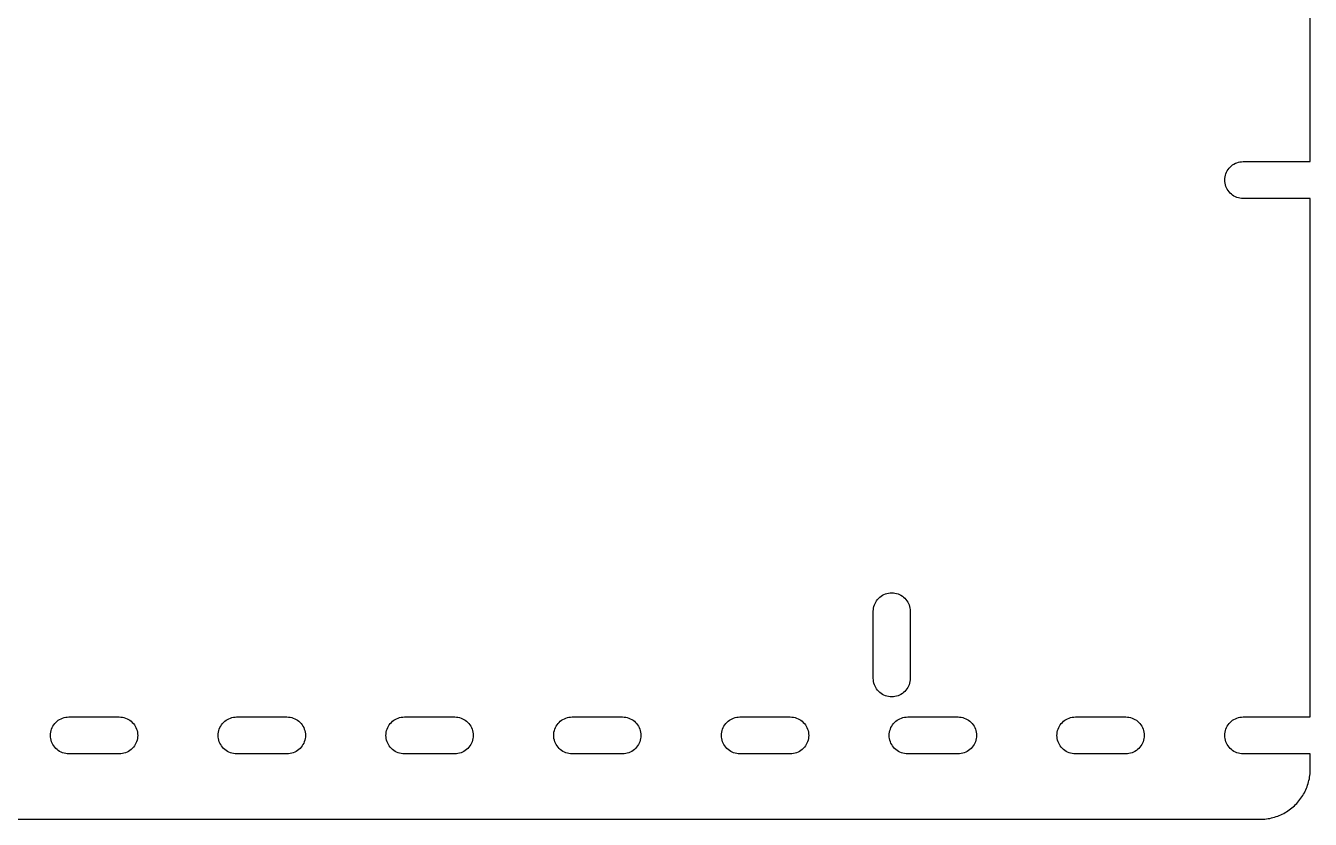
# Model space of a CAD drawing. Header units: metres. Extents: x -142 to 142, y -47 to 47.
# Drawn here: x 65.9 to 142.5, y -47.3 to 0 of the extents above; entities that cross this region are included whole.
import ezdxf

# ---------------------------------------------------------------- set-up
doc = ezdxf.new("R2010")
doc.units = ezdxf.units.M

msp = doc.modelspace()

# ---------------------------------------------------------------- linework, layer by layer
for p, q in [((142.5, -8.09999), (142.5, 41.2)), ((137.657, -8.49292), (137.722, -8.42218)), ((137.722, -8.42218), (137.793, -8.35735)), ((137.793, -8.35735), (137.869, -8.29892)), ((137.869, -8.29892), (137.95, -8.24736)), ((137.95, -8.24736), (138.035, -8.20305)), ((138.035, -8.20305), (138.124, -8.16634)), ((138.124, -8.16634), (138.215, -8.13748)), ((138.215, -8.13748), (138.309, -8.1167)), ((138.309, -8.1167), (138.404, -8.10417)), ((138.404, -8.10417), (138.5, -8.09999)), ((138.5, -8.09999), (142.5, -8.09999)), ((137.4, -9.2), (137.404, -9.10413)), ((137.404, -9.10413), (137.417, -9.00899)), ((137.417, -9.00899), (137.437, -8.9153)), ((137.437, -8.9153), (137.466, -8.82378)), ((137.466, -8.82378), (137.503, -8.73511)), ((137.503, -8.73511), (137.547, -8.64999)), ((137.547, -8.64999), (137.599, -8.56906)), ((137.599, -8.56906), (137.657, -8.49292)), ((137.404, -9.29587), (137.4, -9.2)), ((137.417, -9.39101), (137.404, -9.29587)), ((137.437, -9.4847), (137.417, -9.39101)), ((137.466, -9.57622), (137.437, -9.4847)), ((137.503, -9.66487), (137.466, -9.57622)), ((137.547, -9.74998), (137.503, -9.66487)), ((137.599, -9.83093), (137.547, -9.74998)), ((137.657, -9.90706), (137.599, -9.83093)), ((137.722, -9.97781), (137.657, -9.90706)), ((137.793, -10.0426), (137.722, -9.97781)), ((137.869, -10.1011), (137.793, -10.0426)), ((137.95, -10.1526), (137.869, -10.1011)), ((138.035, -10.1969), (137.95, -10.1526)), ((138.124, -10.2337), (138.035, -10.1969)), ((138.215, -10.2625), (138.124, -10.2337)), ((138.309, -10.2833), (138.215, -10.2625)), ((138.404, -10.2958), (138.309, -10.2833)), ((138.5, -10.3), (138.404, -10.2958)), ((142.5, -10.3), (138.5, -10.3)), ((142.5, -41.2), (142.5, -10.3)), ((116.516, -34.5238), (116.553, -34.4351)), ((116.553, -34.4351), (116.597, -34.35)), ((116.597, -34.35), (116.649, -34.2691)), ((116.649, -34.2691), (116.707, -34.1929)), ((116.707, -34.1929), (116.772, -34.1222)), ((116.772, -34.1222), (116.843, -34.0573)), ((116.843, -34.0573), (116.919, -33.9989)), ((116.919, -33.9989), (117, -33.9474)), ((117, -33.9474), (117.085, -33.9031)), ((117.085, -33.9031), (117.174, -33.8663)), ((117.174, -33.8663), (117.265, -33.8375)), ((117.265, -33.8375), (117.359, -33.8167)), ((117.359, -33.8167), (117.454, -33.8042)), ((117.454, -33.8042), (117.55, -33.8)), ((117.55, -33.8), (117.646, -33.8042)), ((117.646, -33.8042), (117.741, -33.8167)), ((117.741, -33.8167), (117.835, -33.8375)), ((117.835, -33.8375), (117.926, -33.8663)), ((117.926, -33.8663), (118.015, -33.9031)), ((118.015, -33.9031), (118.1, -33.9474)), ((118.1, -33.9474), (118.181, -33.9989)), ((118.181, -33.9989), (118.257, -34.0573)), ((118.257, -34.0573), (118.328, -34.1222)), ((118.328, -34.1222), (118.393, -34.1929)), ((118.393, -34.1929), (118.451, -34.2691)), ((118.451, -34.2691), (118.503, -34.35)), ((118.503, -34.35), (118.547, -34.4351)), ((118.547, -34.4351), (118.584, -34.5238)), ((116.45, -34.9), (116.454, -34.8041)), ((116.45, -38.9), (116.45, -34.9)), ((116.454, -34.8041), (116.467, -34.709)), ((116.467, -34.709), (116.487, -34.6153)), ((116.487, -34.6153), (116.516, -34.5238)), ((118.584, -34.5238), (118.613, -34.6153)), ((118.613, -34.6153), (118.633, -34.709)), ((118.633, -34.709), (118.646, -34.8041)), ((118.646, -34.8041), (118.65, -34.9)), ((118.65, -34.9), (118.65, -38.9)), ((116.454, -38.9959), (116.45, -38.9)), ((116.467, -39.091), (116.454, -38.9959)), ((118.646, -38.9959), (118.633, -39.091)), ((118.65, -38.9), (118.646, -38.9959)), ((116.487, -39.1847), (116.467, -39.091)), ((116.516, -39.2762), (116.487, -39.1847)), ((116.553, -39.3649), (116.516, -39.2762)), ((116.597, -39.45), (116.553, -39.3649)), ((116.649, -39.5309), (116.597, -39.45)), ((116.707, -39.6071), (116.649, -39.5309)), ((116.772, -39.6778), (116.707, -39.6071)), ((116.843, -39.7426), (116.772, -39.6778)), ((116.919, -39.8011), (116.843, -39.7426)), ((117, -39.8526), (116.919, -39.8011)), ((118.181, -39.8011), (118.1, -39.8526)), ((118.257, -39.7426), (118.181, -39.8011)), ((118.328, -39.6778), (118.257, -39.7426)), ((118.393, -39.6071), (118.328, -39.6778)), ((118.451, -39.5309), (118.393, -39.6071)), ((118.503, -39.45), (118.451, -39.5309)), ((118.547, -39.3649), (118.503, -39.45)), ((118.584, -39.2762), (118.547, -39.3649)), ((118.613, -39.1847), (118.584, -39.2762)), ((118.633, -39.091), (118.613, -39.1847)), ((117.085, -39.8969), (117, -39.8526)), ((117.174, -39.9337), (117.085, -39.8969)), ((117.265, -39.9625), (117.174, -39.9337)), ((117.359, -39.9833), (117.265, -39.9625)), ((117.454, -39.9958), (117.359, -39.9833)), ((117.55, -40), (117.454, -39.9958)), ((117.646, -39.9958), (117.55, -40)), ((117.741, -39.9833), (117.646, -39.9958)), ((117.835, -39.9625), (117.741, -39.9833)), ((117.926, -39.9337), (117.835, -39.9625)), ((118.015, -39.8969), (117.926, -39.9337)), ((118.1, -39.8526), (118.015, -39.8969)), ((67.8691, -41.3989), (67.95, -41.3474)), ((67.95, -41.3474), (68.0351, -41.3031)), ((68.0351, -41.3031), (68.1238, -41.2663)), ((68.1238, -41.2663), (68.2153, -41.2375)), ((68.2153, -41.2375), (68.309, -41.2167)), ((68.309, -41.2167), (68.4041, -41.2042)), ((68.4041, -41.2042), (68.5, -41.2)), ((68.5, -41.2), (71.5, -41.2)), ((71.5, -41.2), (71.5959, -41.2042)), ((71.5959, -41.2042), (71.691, -41.2167)), ((71.691, -41.2167), (71.7847, -41.2375)), ((71.7847, -41.2375), (71.8762, -41.2663)), ((71.8762, -41.2663), (71.9649, -41.3031)), ((71.9649, -41.3031), (72.05, -41.3474)), ((72.05, -41.3474), (72.1309, -41.3989)), ((77.8691, -41.3989), (77.95, -41.3474)), ((77.95, -41.3474), (78.0351, -41.3031)), ((78.0351, -41.3031), (78.1238, -41.2663)), ((78.1238, -41.2663), (78.2153, -41.2375)), ((78.2153, -41.2375), (78.309, -41.2167)), ((78.309, -41.2167), (78.4041, -41.2042)), ((78.4041, -41.2042), (78.5, -41.2)), ((78.5, -41.2), (81.5, -41.2)), ((81.5, -41.2), (81.5959, -41.2042)), ((81.5959, -41.2042), (81.691, -41.2167)), ((81.691, -41.2167), (81.7847, -41.2375)), ((81.7847, -41.2375), (81.8762, -41.2663)), ((81.8762, -41.2663), (81.9649, -41.3031)), ((81.9649, -41.3031), (82.05, -41.3474)), ((82.05, -41.3474), (82.1309, -41.3989)), ((87.8691, -41.3989), (87.95, -41.3474)), ((87.95, -41.3474), (88.0351, -41.3031)), ((88.0351, -41.3031), (88.1238, -41.2663)), ((88.1238, -41.2663), (88.2153, -41.2375)), ((88.2153, -41.2375), (88.309, -41.2167)), ((88.309, -41.2167), (88.4041, -41.2042)), ((88.4041, -41.2042), (88.5, -41.2)), ((88.5, -41.2), (91.5, -41.2)), ((91.5, -41.2), (91.5959, -41.2042)), ((91.5959, -41.2042), (91.691, -41.2167)), ((91.691, -41.2167), (91.7847, -41.2375)), ((91.7847, -41.2375), (91.8762, -41.2663)), ((91.8762, -41.2663), (91.9649, -41.3031)), ((91.9649, -41.3031), (92.05, -41.3474)), ((92.05, -41.3474), (92.1309, -41.3989)), ((97.8691, -41.3989), (97.95, -41.3474)), ((97.95, -41.3474), (98.0351, -41.3031)), ((98.0351, -41.3031), (98.1238, -41.2663)), ((98.1238, -41.2663), (98.2153, -41.2375)), ((98.2153, -41.2375), (98.309, -41.2167)), ((98.309, -41.2167), (98.4041, -41.2042)), ((98.4041, -41.2042), (98.5, -41.2)), ((98.5, -41.2), (101.5, -41.2)), ((101.5, -41.2), (101.596, -41.2042)), ((101.596, -41.2042), (101.691, -41.2167)), ((101.691, -41.2167), (101.785, -41.2375)), ((101.785, -41.2375), (101.876, -41.2663)), ((101.876, -41.2663), (101.965, -41.3031)), ((101.965, -41.3031), (102.05, -41.3474)), ((102.05, -41.3474), (102.131, -41.3989)), ((107.869, -41.3989), (107.95, -41.3474)), ((107.95, -41.3474), (108.035, -41.3031)), ((108.035, -41.3031), (108.124, -41.2663)), ((108.124, -41.2663), (108.215, -41.2375)), ((108.215, -41.2375), (108.309, -41.2167)), ((108.309, -41.2167), (108.404, -41.2042)), ((108.404, -41.2042), (108.5, -41.2)), ((108.5, -41.2), (111.5, -41.2)), ((111.5, -41.2), (111.596, -41.2042)), ((111.596, -41.2042), (111.691, -41.2167)), ((111.691, -41.2167), (111.785, -41.2375)), ((111.785, -41.2375), (111.876, -41.2663)), ((111.876, -41.2663), (111.965, -41.3031)), ((111.965, -41.3031), (112.05, -41.3474)), ((112.05, -41.3474), (112.131, -41.3989)), ((117.869, -41.3989), (117.95, -41.3474)), ((117.95, -41.3474), (118.035, -41.3031)), ((118.035, -41.3031), (118.124, -41.2663)), ((118.124, -41.2663), (118.215, -41.2375)), ((118.215, -41.2375), (118.309, -41.2167)), ((118.309, -41.2167), (118.404, -41.2042)), ((118.404, -41.2042), (118.5, -41.2)), ((118.5, -41.2), (121.5, -41.2)), ((121.5, -41.2), (121.596, -41.2042)), ((121.596, -41.2042), (121.691, -41.2167)), ((121.691, -41.2167), (121.785, -41.2375)), ((121.785, -41.2375), (121.876, -41.2663)), ((121.876, -41.2663), (121.965, -41.3031)), ((121.965, -41.3031), (122.05, -41.3474)), ((122.05, -41.3474), (122.131, -41.3989)), ((127.869, -41.3989), (127.95, -41.3474)), ((127.95, -41.3474), (128.035, -41.3031)), ((128.035, -41.3031), (128.124, -41.2663)), ((128.124, -41.2663), (128.215, -41.2375)), ((128.215, -41.2375), (128.309, -41.2167)), ((128.309, -41.2167), (128.404, -41.2042)), ((128.404, -41.2042), (128.5, -41.2)), ((128.5, -41.2), (131.5, -41.2)), ((131.5, -41.2), (131.596, -41.2042)), ((131.596, -41.2042), (131.691, -41.2167)), ((131.691, -41.2167), (131.785, -41.2375)), ((131.785, -41.2375), (131.876, -41.2663)), ((131.876, -41.2663), (131.965, -41.3031)), ((131.965, -41.3031), (132.05, -41.3474)), ((132.05, -41.3474), (132.131, -41.3989)), ((137.869, -41.3989), (137.95, -41.3474)), ((137.95, -41.3474), (138.035, -41.3031)), ((138.035, -41.3031), (138.124, -41.2663)), ((138.124, -41.2663), (138.215, -41.2375)), ((138.215, -41.2375), (138.309, -41.2167)), ((138.309, -41.2167), (138.404, -41.2042)), ((138.404, -41.2042), (138.5, -41.2)), ((138.5, -41.2), (142.5, -41.2)), ((67.4042, -42.2041), (67.4167, -42.109)), ((67.4167, -42.109), (67.4375, -42.0153)), ((67.4375, -42.0153), (67.4663, -41.9238)), ((67.4663, -41.9238), (67.5031, -41.8351)), ((67.5031, -41.8351), (67.5474, -41.75)), ((67.5474, -41.75), (67.5989, -41.6691)), ((67.5989, -41.6691), (67.6573, -41.5929)), ((67.6573, -41.5929), (67.7222, -41.5222)), ((67.7222, -41.5222), (67.7929, -41.4574)), ((67.7929, -41.4574), (67.8691, -41.3989)), ((72.1309, -41.3989), (72.2071, -41.4574)), ((72.2071, -41.4574), (72.2778, -41.5222)), ((72.2778, -41.5222), (72.3427, -41.5929)), ((72.3427, -41.5929), (72.4011, -41.6691)), ((72.4011, -41.6691), (72.4526, -41.75)), ((72.4526, -41.75), (72.4969, -41.8351)), ((72.4969, -41.8351), (72.5337, -41.9238)), ((72.5337, -41.9238), (72.5625, -42.0153)), ((72.5625, -42.0153), (72.5833, -42.109)), ((72.5833, -42.109), (72.5958, -42.2041)), ((77.4042, -42.2041), (77.4167, -42.109)), ((77.4167, -42.109), (77.4375, -42.0153)), ((77.4375, -42.0153), (77.4663, -41.9238)), ((77.4663, -41.9238), (77.5031, -41.8351)), ((77.5031, -41.8351), (77.5474, -41.75)), ((77.5474, -41.75), (77.5989, -41.6691)), ((77.5989, -41.6691), (77.6573, -41.5929)), ((77.6573, -41.5929), (77.7222, -41.5222)), ((77.7222, -41.5222), (77.7929, -41.4574)), ((77.7929, -41.4574), (77.8691, -41.3989)), ((82.1309, -41.3989), (82.2071, -41.4574)), ((82.2071, -41.4574), (82.2778, -41.5222)), ((82.2778, -41.5222), (82.3427, -41.5929)), ((82.3427, -41.5929), (82.4011, -41.6691)), ((82.4011, -41.6691), (82.4526, -41.75)), ((82.4526, -41.75), (82.4969, -41.8351)), ((82.4969, -41.8351), (82.5337, -41.9238)), ((82.5337, -41.9238), (82.5625, -42.0153)), ((82.5625, -42.0153), (82.5833, -42.109)), ((82.5833, -42.109), (82.5958, -42.2041)), ((87.4042, -42.2041), (87.4167, -42.109)), ((87.4167, -42.109), (87.4375, -42.0153)), ((87.4375, -42.0153), (87.4663, -41.9238)), ((87.4663, -41.9238), (87.5031, -41.8351)), ((87.5031, -41.8351), (87.5474, -41.75)), ((87.5474, -41.75), (87.5989, -41.6691)), ((87.5989, -41.6691), (87.6573, -41.5929)), ((87.6573, -41.5929), (87.7222, -41.5222)), ((87.7222, -41.5222), (87.7929, -41.4574)), ((87.7929, -41.4574), (87.8691, -41.3989)), ((92.1309, -41.3989), (92.2071, -41.4574)), ((92.2071, -41.4574), (92.2778, -41.5222)), ((92.2778, -41.5222), (92.3427, -41.5929)), ((92.3427, -41.5929), (92.4011, -41.6691)), ((92.4011, -41.6691), (92.4526, -41.75)), ((92.4526, -41.75), (92.4969, -41.8351)), ((92.4969, -41.8351), (92.5337, -41.9238)), ((92.5337, -41.9238), (92.5625, -42.0153)), ((92.5625, -42.0153), (92.5833, -42.109)), ((92.5833, -42.109), (92.5958, -42.2041)), ((97.4042, -42.2041), (97.4167, -42.109)), ((97.4167, -42.109), (97.4375, -42.0153)), ((97.4375, -42.0153), (97.4663, -41.9238)), ((97.4663, -41.9238), (97.5031, -41.8351)), ((97.5031, -41.8351), (97.5474, -41.75)), ((97.5474, -41.75), (97.5989, -41.6691)), ((97.5989, -41.6691), (97.6573, -41.5929)), ((97.6573, -41.5929), (97.7222, -41.5222)), ((97.7222, -41.5222), (97.7929, -41.4574)), ((97.7929, -41.4574), (97.8691, -41.3989)), ((102.131, -41.3989), (102.207, -41.4574)), ((102.207, -41.4574), (102.278, -41.5222)), ((102.278, -41.5222), (102.343, -41.5929)), ((102.343, -41.5929), (102.401, -41.6691)), ((102.401, -41.6691), (102.453, -41.75)), ((102.453, -41.75), (102.497, -41.8351)), ((102.497, -41.8351), (102.534, -41.9238)), ((102.534, -41.9238), (102.563, -42.0153)), ((102.563, -42.0153), (102.583, -42.109)), ((102.583, -42.109), (102.596, -42.2041)), ((107.404, -42.2041), (107.417, -42.109)), ((107.417, -42.109), (107.437, -42.0153)), ((107.437, -42.0153), (107.466, -41.9238)), ((107.466, -41.9238), (107.503, -41.8351)), ((107.503, -41.8351), (107.547, -41.75)), ((107.547, -41.75), (107.599, -41.6691)), ((107.599, -41.6691), (107.657, -41.5929)), ((107.657, -41.5929), (107.722, -41.5222)), ((107.722, -41.5222), (107.793, -41.4574)), ((107.793, -41.4574), (107.869, -41.3989)), ((112.131, -41.3989), (112.207, -41.4574)), ((112.207, -41.4574), (112.278, -41.5222)), ((112.278, -41.5222), (112.343, -41.5929)), ((112.343, -41.5929), (112.401, -41.6691)), ((112.401, -41.6691), (112.453, -41.75)), ((112.453, -41.75), (112.497, -41.8351)), ((112.497, -41.8351), (112.534, -41.9238)), ((112.534, -41.9238), (112.563, -42.0153)), ((112.563, -42.0153), (112.583, -42.109)), ((112.583, -42.109), (112.596, -42.2041)), ((117.404, -42.2041), (117.417, -42.109)), ((117.417, -42.109), (117.437, -42.0153)), ((117.437, -42.0153), (117.466, -41.9238)), ((117.466, -41.9238), (117.503, -41.8351)), ((117.503, -41.8351), (117.547, -41.75)), ((117.547, -41.75), (117.599, -41.6691)), ((117.599, -41.6691), (117.657, -41.5929)), ((117.657, -41.5929), (117.722, -41.5222)), ((117.722, -41.5222), (117.793, -41.4574)), ((117.793, -41.4574), (117.869, -41.3989)), ((122.131, -41.3989), (122.207, -41.4574)), ((122.207, -41.4574), (122.278, -41.5222)), ((122.278, -41.5222), (122.343, -41.5929)), ((122.343, -41.5929), (122.401, -41.6691)), ((122.401, -41.6691), (122.453, -41.75)), ((122.453, -41.75), (122.497, -41.8351)), ((122.497, -41.8351), (122.534, -41.9238)), ((122.534, -41.9238), (122.563, -42.0153)), ((122.563, -42.0153), (122.583, -42.109)), ((122.583, -42.109), (122.596, -42.2041)), ((127.404, -42.2041), (127.417, -42.109)), ((127.417, -42.109), (127.437, -42.0153)), ((127.437, -42.0153), (127.466, -41.9238)), ((127.466, -41.9238), (127.503, -41.8351)), ((127.503, -41.8351), (127.547, -41.75)), ((127.547, -41.75), (127.599, -41.6691)), ((127.599, -41.6691), (127.657, -41.5929)), ((127.657, -41.5929), (127.722, -41.5222)), ((127.722, -41.5222), (127.793, -41.4574)), ((127.793, -41.4574), (127.869, -41.3989)), ((132.131, -41.3989), (132.207, -41.4574)), ((132.207, -41.4574), (132.278, -41.5222)), ((132.278, -41.5222), (132.343, -41.5929)), ((132.343, -41.5929), (132.401, -41.6691)), ((132.401, -41.6691), (132.453, -41.75)), ((132.453, -41.75), (132.497, -41.8351)), ((132.497, -41.8351), (132.534, -41.9238)), ((132.534, -41.9238), (132.563, -42.0153)), ((132.563, -42.0153), (132.583, -42.109)), ((132.583, -42.109), (132.596, -42.2041)), ((137.404, -42.2041), (137.417, -42.109)), ((137.417, -42.109), (137.437, -42.0153)), ((137.437, -42.0153), (137.466, -41.9238)), ((137.466, -41.9238), (137.503, -41.8351)), ((137.503, -41.8351), (137.547, -41.75)), ((137.547, -41.75), (137.599, -41.6691)), ((137.599, -41.6691), (137.657, -41.5929)), ((137.657, -41.5929), (137.722, -41.5222)), ((137.722, -41.5222), (137.793, -41.4574)), ((137.793, -41.4574), (137.869, -41.3989)), ((67.4, -42.3), (67.4042, -42.2041)), ((67.4042, -42.3959), (67.4, -42.3)), ((67.4167, -42.491), (67.4042, -42.3959)), ((67.4375, -42.5847), (67.4167, -42.491)), ((67.4663, -42.6762), (67.4375, -42.5847)), ((67.5031, -42.7649), (67.4663, -42.6762)), ((67.5474, -42.85), (67.5031, -42.7649)), ((67.5989, -42.9309), (67.5474, -42.85)), ((72.4526, -42.85), (72.4011, -42.9309)), ((72.4969, -42.7649), (72.4526, -42.85)), ((72.5337, -42.6762), (72.4969, -42.7649)), ((72.5625, -42.5847), (72.5337, -42.6762)), ((72.5833, -42.491), (72.5625, -42.5847)), ((72.5958, -42.3959), (72.5833, -42.491)), ((72.5958, -42.2041), (72.6, -42.3)), ((72.6, -42.3), (72.5958, -42.3959)), ((77.4, -42.3), (77.4042, -42.2041)), ((77.4042, -42.3959), (77.4, -42.3)), ((77.4167, -42.491), (77.4042, -42.3959)), ((77.4375, -42.5847), (77.4167, -42.491)), ((77.4663, -42.6762), (77.4375, -42.5847)), ((77.5031, -42.7649), (77.4663, -42.6762)), ((77.5474, -42.85), (77.5031, -42.7649)), ((77.5989, -42.9309), (77.5474, -42.85)), ((82.4526, -42.85), (82.4011, -42.9309)), ((82.4969, -42.7649), (82.4526, -42.85)), ((82.5337, -42.6762), (82.4969, -42.7649)), ((82.5625, -42.5847), (82.5337, -42.6762)), ((82.5833, -42.491), (82.5625, -42.5847)), ((82.5958, -42.3959), (82.5833, -42.491)), ((82.5958, -42.2041), (82.6, -42.3)), ((82.6, -42.3), (82.5958, -42.3959)), ((87.4, -42.3), (87.4042, -42.2041)), ((87.4042, -42.3959), (87.4, -42.3)), ((87.4167, -42.491), (87.4042, -42.3959)), ((87.4375, -42.5847), (87.4167, -42.491)), ((87.4663, -42.6762), (87.4375, -42.5847)), ((87.5031, -42.7649), (87.4663, -42.6762)), ((87.5474, -42.85), (87.5031, -42.7649)), ((87.5989, -42.9309), (87.5474, -42.85)), ((92.4526, -42.85), (92.4011, -42.9309)), ((92.4969, -42.7649), (92.4526, -42.85)), ((92.5337, -42.6762), (92.4969, -42.7649)), ((92.5625, -42.5847), (92.5337, -42.6762)), ((92.5833, -42.491), (92.5625, -42.5847)), ((92.5958, -42.3959), (92.5833, -42.491)), ((92.5958, -42.2041), (92.6, -42.3)), ((92.6, -42.3), (92.5958, -42.3959)), ((97.4, -42.3), (97.4042, -42.2041)), ((97.4042, -42.3959), (97.4, -42.3)), ((97.4167, -42.491), (97.4042, -42.3959)), ((97.4375, -42.5847), (97.4167, -42.491)), ((97.4663, -42.6762), (97.4375, -42.5847)), ((97.5031, -42.7649), (97.4663, -42.6762)), ((97.5474, -42.85), (97.5031, -42.7649)), ((97.5989, -42.9309), (97.5474, -42.85)), ((102.453, -42.85), (102.401, -42.9309)), ((102.497, -42.7649), (102.453, -42.85)), ((102.534, -42.6762), (102.497, -42.7649)), ((102.563, -42.5847), (102.534, -42.6762)), ((102.583, -42.491), (102.563, -42.5847)), ((102.596, -42.3959), (102.583, -42.491)), ((102.596, -42.2041), (102.6, -42.3)), ((102.6, -42.3), (102.596, -42.3959)), ((107.4, -42.3), (107.404, -42.2041)), ((107.404, -42.3959), (107.4, -42.3)), ((107.417, -42.491), (107.404, -42.3959)), ((107.437, -42.5847), (107.417, -42.491)), ((107.466, -42.6762), (107.437, -42.5847)), ((107.503, -42.7649), (107.466, -42.6762)), ((107.547, -42.85), (107.503, -42.7649)), ((107.599, -42.9309), (107.547, -42.85)), ((112.453, -42.85), (112.401, -42.9309)), ((112.497, -42.7649), (112.453, -42.85)), ((112.534, -42.6762), (112.497, -42.7649)), ((112.563, -42.5847), (112.534, -42.6762)), ((112.583, -42.491), (112.563, -42.5847)), ((112.596, -42.3959), (112.583, -42.491)), ((112.596, -42.2041), (112.6, -42.3)), ((112.6, -42.3), (112.596, -42.3959)), ((117.4, -42.3), (117.404, -42.2041)), ((117.404, -42.3959), (117.4, -42.3)), ((117.417, -42.491), (117.404, -42.3959)), ((117.437, -42.5847), (117.417, -42.491)), ((117.466, -42.6762), (117.437, -42.5847)), ((117.503, -42.7649), (117.466, -42.6762)), ((117.547, -42.85), (117.503, -42.7649)), ((117.599, -42.9309), (117.547, -42.85)), ((122.453, -42.85), (122.401, -42.9309)), ((122.497, -42.7649), (122.453, -42.85)), ((122.534, -42.6762), (122.497, -42.7649)), ((122.563, -42.5847), (122.534, -42.6762)), ((122.583, -42.491), (122.563, -42.5847)), ((122.596, -42.3959), (122.583, -42.491)), ((122.596, -42.2041), (122.6, -42.3)), ((122.6, -42.3), (122.596, -42.3959)), ((127.4, -42.3), (127.404, -42.2041)), ((127.404, -42.3959), (127.4, -42.3)), ((127.417, -42.491), (127.404, -42.3959)), ((127.437, -42.5847), (127.417, -42.491)), ((127.466, -42.6762), (127.437, -42.5847)), ((127.503, -42.7649), (127.466, -42.6762)), ((127.547, -42.85), (127.503, -42.7649)), ((127.599, -42.9309), (127.547, -42.85)), ((132.453, -42.85), (132.401, -42.9309)), ((132.497, -42.7649), (132.453, -42.85)), ((132.534, -42.6762), (132.497, -42.7649)), ((132.563, -42.5847), (132.534, -42.6762)), ((132.583, -42.491), (132.563, -42.5847)), ((132.596, -42.3959), (132.583, -42.491)), ((132.596, -42.2041), (132.6, -42.3)), ((132.6, -42.3), (132.596, -42.3959)), ((137.4, -42.3), (137.404, -42.2041)), ((137.404, -42.3959), (137.4, -42.3)), ((137.417, -42.491), (137.404, -42.3959)), ((137.437, -42.5847), (137.417, -42.491)), ((137.466, -42.6762), (137.437, -42.5847)), ((137.503, -42.7649), (137.466, -42.6762)), ((137.547, -42.85), (137.503, -42.7649)), ((137.599, -42.9309), (137.547, -42.85)), ((67.6573, -43.0071), (67.5989, -42.9309)), ((67.7222, -43.0778), (67.6573, -43.0071)), ((67.7929, -43.1426), (67.7222, -43.0778)), ((67.8691, -43.2011), (67.7929, -43.1426)), ((67.95, -43.2526), (67.8691, -43.2011)), ((68.0351, -43.2969), (67.95, -43.2526)), ((68.1238, -43.3336), (68.0351, -43.2969)), ((68.2153, -43.3625), (68.1238, -43.3336)), ((68.309, -43.3833), (68.2153, -43.3625)), ((68.4041, -43.3958), (68.309, -43.3833)), ((68.5, -43.4), (68.4041, -43.3958)), ((71.5, -43.4), (68.5, -43.4)), ((71.5959, -43.3958), (71.5, -43.4)), ((71.691, -43.3833), (71.5959, -43.3958)), ((71.7847, -43.3625), (71.691, -43.3833)), ((71.8762, -43.3336), (71.7847, -43.3625)), ((71.9649, -43.2969), (71.8762, -43.3336)), ((72.05, -43.2526), (71.9649, -43.2969)), ((72.1309, -43.2011), (72.05, -43.2526)), ((72.2071, -43.1426), (72.1309, -43.2011)), ((72.2778, -43.0778), (72.2071, -43.1426)), ((72.3427, -43.0071), (72.2778, -43.0778)), ((72.4011, -42.9309), (72.3427, -43.0071)), ((77.6573, -43.0071), (77.5989, -42.9309)), ((77.7222, -43.0778), (77.6573, -43.0071)), ((77.7929, -43.1426), (77.7222, -43.0778)), ((77.8691, -43.2011), (77.7929, -43.1426)), ((77.95, -43.2526), (77.8691, -43.2011)), ((78.0351, -43.2969), (77.95, -43.2526)), ((78.1238, -43.3336), (78.0351, -43.2969)), ((78.2153, -43.3625), (78.1238, -43.3336)), ((78.309, -43.3833), (78.2153, -43.3625)), ((78.4041, -43.3958), (78.309, -43.3833)), ((78.5, -43.4), (78.4041, -43.3958)), ((81.5, -43.4), (78.5, -43.4)), ((81.5959, -43.3958), (81.5, -43.4)), ((81.691, -43.3833), (81.5959, -43.3958)), ((81.7847, -43.3625), (81.691, -43.3833)), ((81.8762, -43.3336), (81.7847, -43.3625)), ((81.9649, -43.2969), (81.8762, -43.3336)), ((82.05, -43.2526), (81.9649, -43.2969)), ((82.1309, -43.2011), (82.05, -43.2526)), ((82.2071, -43.1426), (82.1309, -43.2011)), ((82.2778, -43.0778), (82.2071, -43.1426)), ((82.3427, -43.0071), (82.2778, -43.0778)), ((82.4011, -42.9309), (82.3427, -43.0071)), ((87.6573, -43.0071), (87.5989, -42.9309)), ((87.7222, -43.0778), (87.6573, -43.0071)), ((87.7929, -43.1426), (87.7222, -43.0778)), ((87.8691, -43.2011), (87.7929, -43.1426)), ((87.95, -43.2526), (87.8691, -43.2011)), ((88.0351, -43.2969), (87.95, -43.2526)), ((88.1238, -43.3336), (88.0351, -43.2969)), ((88.2153, -43.3625), (88.1238, -43.3336)), ((88.309, -43.3833), (88.2153, -43.3625)), ((88.4041, -43.3958), (88.309, -43.3833)), ((88.5, -43.4), (88.4041, -43.3958)), ((91.5, -43.4), (88.5, -43.4)), ((91.5959, -43.3958), (91.5, -43.4)), ((91.691, -43.3833), (91.5959, -43.3958)), ((91.7847, -43.3625), (91.691, -43.3833)), ((91.8762, -43.3336), (91.7847, -43.3625)), ((91.9649, -43.2969), (91.8762, -43.3336)), ((92.05, -43.2526), (91.9649, -43.2969)), ((92.1309, -43.2011), (92.05, -43.2526)), ((92.2071, -43.1426), (92.1309, -43.2011)), ((92.2778, -43.0778), (92.2071, -43.1426)), ((92.3427, -43.0071), (92.2778, -43.0778)), ((92.4011, -42.9309), (92.3427, -43.0071)), ((97.6573, -43.0071), (97.5989, -42.9309)), ((97.7222, -43.0778), (97.6573, -43.0071)), ((97.7929, -43.1426), (97.7222, -43.0778)), ((97.8691, -43.2011), (97.7929, -43.1426)), ((97.95, -43.2526), (97.8691, -43.2011)), ((98.0351, -43.2969), (97.95, -43.2526)), ((98.1238, -43.3336), (98.0351, -43.2969)), ((98.2153, -43.3625), (98.1238, -43.3336)), ((98.309, -43.3833), (98.2153, -43.3625)), ((98.4041, -43.3958), (98.309, -43.3833)), ((98.5, -43.4), (98.4041, -43.3958)), ((101.5, -43.4), (98.5, -43.4)), ((101.596, -43.3958), (101.5, -43.4)), ((101.691, -43.3833), (101.596, -43.3958)), ((101.785, -43.3625), (101.691, -43.3833)), ((101.876, -43.3336), (101.785, -43.3625)), ((101.965, -43.2969), (101.876, -43.3336)), ((102.05, -43.2526), (101.965, -43.2969)), ((102.131, -43.2011), (102.05, -43.2526)), ((102.207, -43.1426), (102.131, -43.2011)), ((102.278, -43.0778), (102.207, -43.1426)), ((102.343, -43.0071), (102.278, -43.0778)), ((102.401, -42.9309), (102.343, -43.0071)), ((107.657, -43.0071), (107.599, -42.9309)), ((107.722, -43.0778), (107.657, -43.0071)), ((107.793, -43.1426), (107.722, -43.0778)), ((107.869, -43.2011), (107.793, -43.1426)), ((107.95, -43.2526), (107.869, -43.2011)), ((108.035, -43.2969), (107.95, -43.2526)), ((108.124, -43.3336), (108.035, -43.2969)), ((108.215, -43.3625), (108.124, -43.3336)), ((108.309, -43.3833), (108.215, -43.3625)), ((108.404, -43.3958), (108.309, -43.3833)), ((108.5, -43.4), (108.404, -43.3958)), ((111.5, -43.4), (108.5, -43.4)), ((111.596, -43.3958), (111.5, -43.4)), ((111.691, -43.3833), (111.596, -43.3958)), ((111.785, -43.3625), (111.691, -43.3833)), ((111.876, -43.3336), (111.785, -43.3625)), ((111.965, -43.2969), (111.876, -43.3336)), ((112.05, -43.2526), (111.965, -43.2969)), ((112.131, -43.2011), (112.05, -43.2526)), ((112.207, -43.1426), (112.131, -43.2011)), ((112.278, -43.0778), (112.207, -43.1426)), ((112.343, -43.0071), (112.278, -43.0778)), ((112.401, -42.9309), (112.343, -43.0071)), ((117.657, -43.0071), (117.599, -42.9309)), ((117.722, -43.0778), (117.657, -43.0071)), ((117.793, -43.1426), (117.722, -43.0778)), ((117.869, -43.2011), (117.793, -43.1426)), ((117.95, -43.2526), (117.869, -43.2011)), ((118.035, -43.2969), (117.95, -43.2526)), ((118.124, -43.3336), (118.035, -43.2969)), ((118.215, -43.3625), (118.124, -43.3336)), ((118.309, -43.3833), (118.215, -43.3625)), ((118.404, -43.3958), (118.309, -43.3833)), ((118.5, -43.4), (118.404, -43.3958)), ((121.5, -43.4), (118.5, -43.4)), ((121.596, -43.3958), (121.5, -43.4)), ((121.691, -43.3833), (121.596, -43.3958)), ((121.785, -43.3625), (121.691, -43.3833)), ((121.876, -43.3336), (121.785, -43.3625)), ((121.965, -43.2969), (121.876, -43.3336)), ((122.05, -43.2526), (121.965, -43.2969)), ((122.131, -43.2011), (122.05, -43.2526)), ((122.207, -43.1426), (122.131, -43.2011)), ((122.278, -43.0778), (122.207, -43.1426)), ((122.343, -43.0071), (122.278, -43.0778)), ((122.401, -42.9309), (122.343, -43.0071)), ((127.657, -43.0071), (127.599, -42.9309)), ((127.722, -43.0778), (127.657, -43.0071)), ((127.793, -43.1426), (127.722, -43.0778)), ((127.869, -43.2011), (127.793, -43.1426)), ((127.95, -43.2526), (127.869, -43.2011)), ((128.035, -43.2969), (127.95, -43.2526)), ((128.124, -43.3336), (128.035, -43.2969)), ((128.215, -43.3625), (128.124, -43.3336)), ((128.309, -43.3833), (128.215, -43.3625)), ((128.404, -43.3958), (128.309, -43.3833)), ((128.5, -43.4), (128.404, -43.3958)), ((131.5, -43.4), (128.5, -43.4)), ((131.596, -43.3958), (131.5, -43.4)), ((131.691, -43.3833), (131.596, -43.3958)), ((131.785, -43.3625), (131.691, -43.3833)), ((131.876, -43.3336), (131.785, -43.3625)), ((131.965, -43.2969), (131.876, -43.3336)), ((132.05, -43.2526), (131.965, -43.2969)), ((132.131, -43.2011), (132.05, -43.2526)), ((132.207, -43.1426), (132.131, -43.2011)), ((132.278, -43.0778), (132.207, -43.1426)), ((132.343, -43.0071), (132.278, -43.0778)), ((132.401, -42.9309), (132.343, -43.0071)), ((137.657, -43.0071), (137.599, -42.9309)), ((137.722, -43.0778), (137.657, -43.0071)), ((137.793, -43.1426), (137.722, -43.0778)), ((137.869, -43.2011), (137.793, -43.1426)), ((137.95, -43.2526), (137.869, -43.2011)), ((138.035, -43.2969), (137.95, -43.2526)), ((138.124, -43.3336), (138.035, -43.2969)), ((138.215, -43.3625), (138.124, -43.3336)), ((138.309, -43.3833), (138.215, -43.3625)), ((138.404, -43.3958), (138.309, -43.3833)), ((138.5, -43.4), (138.404, -43.3958)), ((142.5, -43.4), (138.5, -43.4)), ((142.5, -44.3), (142.5, -43.4)), ((142.494, -44.4962), (142.498, -44.3981)), ((142.498, -44.3981), (142.5, -44.3)), ((142.341, -45.2643), (142.371, -45.1709)), ((142.371, -45.1709), (142.398, -45.0764)), ((142.398, -45.0764), (142.422, -44.9812)), ((142.422, -44.9812), (142.442, -44.8853)), ((142.442, -44.8853), (142.46, -44.7887)), ((142.46, -44.7887), (142.474, -44.6916)), ((142.474, -44.6916), (142.486, -44.594)), ((142.486, -44.594), (142.494, -44.4962)), ((141.994, -45.9667), (142.048, -45.8842)), ((142.048, -45.8842), (142.098, -45.8)), ((142.098, -45.8), (142.146, -45.7142)), ((142.146, -45.7142), (142.191, -45.6269)), ((142.191, -45.6269), (142.233, -45.5381)), ((142.233, -45.5381), (142.272, -45.448)), ((142.272, -45.448), (142.308, -45.3568)), ((142.308, -45.3568), (142.341, -45.2643)), ((141.247, -46.7385), (141.326, -46.6801)), ((141.326, -46.6801), (141.403, -46.619)), ((141.403, -46.619), (141.478, -46.5555)), ((141.478, -46.5555), (141.551, -46.4896)), ((141.551, -46.4896), (141.621, -46.4213)), ((141.621, -46.4213), (141.69, -46.3508)), ((141.69, -46.3508), (141.756, -46.278)), ((141.756, -46.278), (141.819, -46.2032)), ((141.819, -46.2032), (141.88, -46.1263)), ((141.88, -46.1263), (141.939, -46.0474)), ((141.939, -46.0474), (141.994, -45.9667)), ((-139.5, -47.3), (139.5, -47.3)), ((139.5, -47.3), (139.598, -47.2984)), ((139.598, -47.2984), (139.696, -47.2936)), ((139.696, -47.2936), (139.794, -47.2856)), ((139.794, -47.2856), (139.892, -47.2743)), ((139.892, -47.2743), (139.989, -47.2599)), ((139.989, -47.2599), (140.085, -47.2424)), ((140.085, -47.2424), (140.181, -47.2216)), ((140.181, -47.2216), (140.276, -47.1978)), ((140.276, -47.1978), (140.371, -47.1708)), ((140.371, -47.1708), (140.464, -47.1408)), ((140.464, -47.1408), (140.557, -47.1077)), ((140.557, -47.1077), (140.648, -47.0716)), ((140.648, -47.0716), (140.738, -47.0326)), ((140.738, -47.0326), (140.827, -46.9906)), ((140.827, -46.9906), (140.914, -46.9458)), ((140.914, -46.9458), (141, -46.8981)), ((141, -46.8981), (141.084, -46.8476)), ((141.084, -46.8476), (141.167, -46.7944)), ((141.167, -46.7944), (141.247, -46.7385))]:
    msp.add_line(p, q)

doc.saveas('drawing.dxf')
